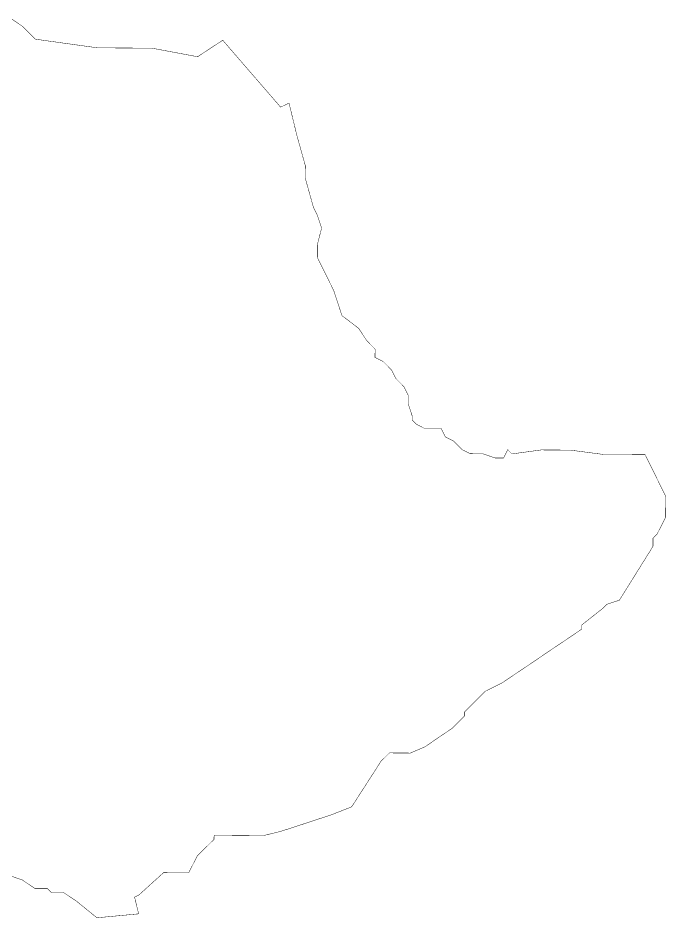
# Model space of a CAD drawing. Header units: metres. Extents: x 315445 to 321462, y 1891003 to 1895606.
# Drawn here: x 318453 to 321462, y 1891113 to 1895294 of the extents above; entities that cross this region are included whole.
import ezdxf

# ---------------------------------------------------------------- set-up
doc = ezdxf.new("R2010")
doc.units = ezdxf.units.M

msp = doc.modelspace()

# ---------------------------------------------------------------- linework, layer by layer
at = {"color": 6, "const_width": 2, "flags": 128}
msp.add_lwpolyline([(318418.2, 1895292.9), (318476, 1895253.9), (318533.6, 1895195.5), (318823.4, 1895155.2), (319074.8, 1895153.8), (319287.3, 1895113.9), (319403.7, 1895190.6), (319672.6, 1894879.7), (319711.4, 1894898.8), (319749.2, 1894743.9), (319787.1, 1894608.4), (319786.8, 1894550.4), (319824.7, 1894414.8), (319843.8, 1894376), (319862.8, 1894317.9), (319843, 1894240.7), (319843, 1894182), (319919.2, 1894027.6), (319957.2, 1893911.4), (320034.2, 1893852.9), (320072.6, 1893794.7), (320111, 1893755.8), (320110.8, 1893717.1), (320149.3, 1893697.6), (320187.8, 1893658.7), (320206.9, 1893619.9), (320245.4, 1893581), (320264.5, 1893542.3), (320264.2, 1893503.6), (320283.3, 1893445.5), (320283.2, 1893426.1), (320302.4, 1893406.7), (320340.9, 1893387.1), (320418.3, 1893386.7), (320437.4, 1893347.9), (320475.9, 1893328.4), (320514.4, 1893289.5), (320553, 1893269.9), (320611, 1893269.6), (320668.9, 1893249.9), (320707.5, 1893249.7), (320727.1, 1893288.3), (320746.3, 1893268.8), (320881.8, 1893287.4), (321017.1, 1893286.6), (321171.7, 1893266.4), (321365, 1893265.3), (321460.6, 1893071.4), (321460.1, 1892974.8), (321420.9, 1892897.6), (321401.5, 1892878.4), (321401.3, 1892839.7), (321245.2, 1892589.3), (321187.1, 1892570.2), (321167.6, 1892551), (321070.5, 1892474.2), (321070.4, 1892454.9), (320701.6, 1892205.6), (320624.1, 1892167.4), (320526.9, 1892071.3), (320526.8, 1892051.9), (320468.4, 1891994.2), (320342.2, 1891908), (320274.4, 1891879.3), (320177.7, 1891879.9), (320138.8, 1891841.4), (320002.3, 1891629.5), (319905.4, 1891591.4), (319672.9, 1891515.4), (319595.5, 1891496.5), (319363.5, 1891497.8), (319363.4, 1891478.4), (319285.6, 1891401.6), (319246.5, 1891324.4), (319130.5, 1891325.1), (319013.9, 1891219.4), (318994.5, 1891209.8), (319013.4, 1891132.4), (318819.9, 1891114.1), (318723.7, 1891192), (318665.9, 1891231), (318607.9, 1891231.3), (318588.7, 1891250.8), (318530.7, 1891251.1), (318472.9, 1891290.1), (318415, 1891309.8)], dxfattribs=at)

doc.saveas('drawing.dxf')
